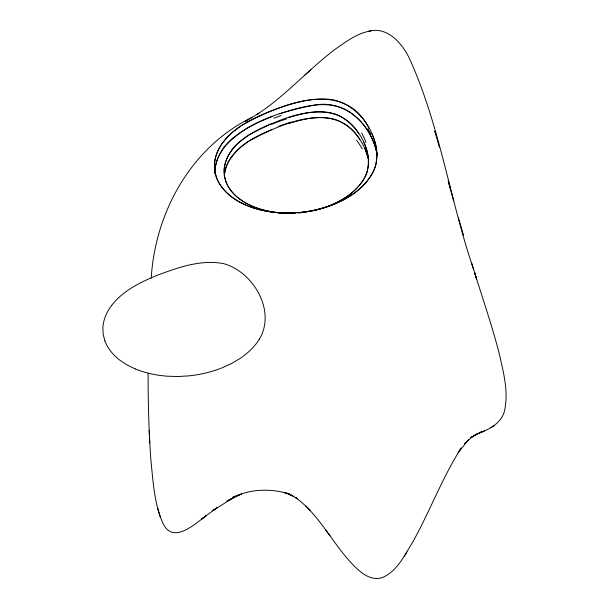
<?xml version="1.0" encoding="UTF-8"?>
<svg xmlns="http://www.w3.org/2000/svg" width="609" height="609" viewBox="0 0 609 609"><rect width="100%" height="100%" fill="white"/><g stroke="black" fill="none" stroke-linecap="round" stroke-linejoin="round"><path stroke-width="0.91" d="M151.215 278.237C155.15 212.145 191.295 146.944 251.989 117.385M367.41 170.528C370.028 161.195 367.927 151.177 363.847 142.582M366.976 171.982C373.012 149.898 358.282 125.789 338.939 115.573C322.869 108.333 304.637 112.825 288.529 117.583M259.487 338.992C276.326 310.613 253.001 271.477 223.343 263.575C200.506 259.343 177.699 267.595 156.604 275.55C140.001 282.416 122.949 290.782 111.713 305.307M364.403 177.942L363.276 179.899A73.582 46.703 -6.1 0 1 345.547 197.483L338.254 201.777L330.223 205.446A73.582 46.703 -6.1 0 1 300.077 212.693L298.501 212.83M293.203 496.198L289.267 494.165L297.139 498.489L295.198 497.309C318.69 514.095 331.342 541.279 350.578 562.206C358.465 570.732 369.381 581.557 382.125 577.675C397.243 571.379 404.604 555.172 412.765 542.018C429.946 511.195 442.225 477.768 461.234 447.95L458.204 452.578L468.633 439.683L464.659 443.542L470.993 437.94L476.809 434.042L470.803 437.483L481.932 431.431M404.17 556.299L406.926 551.967M369.549 177.904L371.185 175.392M223.427 141.707L221.653 144.188A83.098 52.739 -6.1 0 0 214.634 162.375A79.634 50.547 -6.1 0 0 215.396 174.105A82.108 52.115 -6.1 0 0 230.43 195.915M222.27 149.959L224.043 147.477M370.995 30.899C357.445 32.97 346.156 41.587 335.224 49.238C308.146 69.639 285.712 95.712 257.211 114.302L258.878 113.198L245.313 121.45L248.373 119.577M304.85 75.044L310.849 69.753L309.6 70.834M232.364 132.343L240.783 126.04M232.981 138.106C244.491 128.392 258.361 121.983 272.284 116.532M240.06 141.494L247.543 135.891M240.342 147.408L247.863 141.775M484.673 430.746L479.435 432.969C490.23 428.987 502.006 422.539 504.655 410.26C508.713 391.031 503.247 371.482 499.007 352.748C492.034 325.609 482.838 299.118 474.533 272.375L476.565 279.006L471.488 262.403M490.778 427.716L494.135 425.562M242.306 125.051C278.861 104.718 343.925 77.244 369.107 128.476M248.891 135.015C280.3 117.933 334.333 93.679 358.823 133.607M249.226 140.892C280.84 123.863 335.087 99.023 359.82 139.476M234.366 497.066L212.648 510.753L217.017 507.7L201.427 519.203L205.911 515.914C195.291 523.725 173.489 544.286 163.296 524.083C154.206 504.282 153.179 482.024 150.941 460.663C148.794 431.705 148.101 402.663 148.109 373.637M234.275 497.005L226.868 501.093L241.438 494.066L232.554 497.462C250.307 488.905 270.86 488.068 289.488 494.089L284.121 492.422L291.62 495.361M475.515 434.834L482.96 431.461M333.854 204.342L342.905 200.209L351.119 195.382A82.832 52.58 -6.1 0 0 371.064 175.575C379.384 163.052 378.273 146.579 371.711 133.569M271.888 123.536C257.143 129.641 241.986 137.063 232.006 149.966A73.582 46.703 -6.1 0 0 224.173 169.82L224.432 175.826L225.962 181.68A73.582 46.703 -6.1 0 0 239.428 198.869L245.686 202.98L252.849 206.459A73.514 46.657 -6.1 0 0 266.377 210.722A73.514 46.657 -6.1 0 0 281.305 212.944M272.36 129.352C257.523 135.487 242.283 142.955 232.235 155.942A74.024 46.984 -6.1 0 0 224.356 175.91M279.828 113.754C300.709 106.918 324.871 99.427 345.882 109.719C362.682 118.892 373.941 136.835 377.26 155.417M289.1 123.353C303.777 118.953 319.664 115.154 334.828 119.402C352.39 125.142 364.159 142.034 368.658 159.33M368.719 31.28C387.263 26.21 401.765 42.988 409.149 57.832C439.911 125.119 449.792 199.699 473.604 269.49M302.018 212.275L293.804 212.96A81.195 51.537 -6.1 0 1 262.007 210.25A82.755 52.526 -6.1 0 1 246.752 205.477L238.698 201.564L231.641 196.935A82.832 52.58 -6.1 0 1 216.499 177.584L214.771 171L214.467 164.232A82.832 52.58 -6.1 0 1 223.305 141.889C234.526 127.357 251.593 119.006 268.188 112.132C288.316 104.451 309.783 96.907 331.646 99.533C360.026 104.71 381.584 136.797 375.723 165.024A79.482 50.41 -6.2 0 1 371.041 175.369M298.288 212.861L301.935 212.503M295.357 213.051L282.272 212.983M285.773 213.097L299.925 212.503A82.832 52.58 -6.1 0 0 333.854 204.335M284.395 213.127L278.793 212.777A82.755 52.526 -6.1 0 1 261.992 210.272A81.195 51.537 -6.1 0 1 235.546 199.699M135.168 368.894L127.114 364.981L120.057 360.353A82.832 52.58 -6.1 0 1 104.915 341.002M235.576 199.683L230.377 195.946M305.855 506.003L310.019 510.213L308.694 508.85M329.385 534.946L329.941 535.676L325.746 530.074M364.875 148.505L368.826 160.091M104.908 341.01L103.18 334.417L102.883 327.65A82.832 52.58 -6.1 0 1 111.721 305.307M160.342 517.323L157.548 507.868M458.41 217.87L463.594 235.531M435.899 134.848L434.818 131.042L439.439 147.576M453.667 200.947L448.224 181.033L450.645 189.886M377.207 154.93C372.571 125.842 345.387 98.795 314.313 105.212C281.723 111.241 246.386 121.83 223.914 147.652A82.832 52.58 -6.1 0 0 215.091 169.995L215.091 173.771M149.799 443.078L149.19 430.297M302.011 212.237A82.108 52.115 -6.1 0 0 340.507 201.419A81.172 51.521 -6.1 0 0 369.419 177.874M367.859 128.674A148.223 91.654 8.2 0 1 370.592 133.698M223.587 141.752A79.475 50.235 -6.4 0 1 232.547 132.427M215.053 173.398A81.172 51.521 -6.1 0 1 222.399 149.989M223.891 147.431A79.475 50.494 -6 0 1 232.798 138.03M273.844 118.215A148.231 73.354 -12.8 0 1 281.198 115.535M294.642 213.127A72.128 45.782 -6.1 0 1 266.392 210.699A72.128 45.782 -6.1 0 1 242.892 201.328L238.294 197.994A72.517 46.025 -6.1 0 1 232.082 149.799M366.961 171.982A70.104 44.495 -6.1 0 1 364.38 177.942M356.585 140.199A127.715 78.972 8.2 0 1 362.188 148.885M271.987 124.198A127.723 73.133 -11.3 0 1 286.474 118.93M230.918 158.035A71.207 45.005 -6.4 0 1 240.517 147.492M230.773 157.997A74.26 47.137 -6.1 0 0 224.5 174.25A71.169 45.173 -6.1 0 0 224.386 175.422M231.983 149.776A70.598 44.86 -6 0 1 239.9 141.417M278.595 126.406A126.954 62.826 -12.8 0 1 291.209 122.089M361.594 132.99A126.946 82.154 1.7 0 1 365.94 142.293M367.493 170.528A70.781 45.028 -5.7 0 1 362.066 182M361.929 181.969A73.818 46.855 -6.1 0 1 347.404 196.227A70.971 45.043 -6.1 0 1 334.585 203.573A72.943 46.299 -6.1 0 1 309.166 211.414M305.558 211.993A72.943 46.299 -6.1 0 1 303.746 212.244M135.175 368.887A82.832 52.58 -6.1 0 0 167.209 376.195L177.714 376.522L188.333 375.92A82.832 52.58 -6.1 0 0 222.262 367.76L231.313 363.626L239.535 358.8A82.832 52.58 -6.1 0 0 259.48 338.992"/></g></svg>
